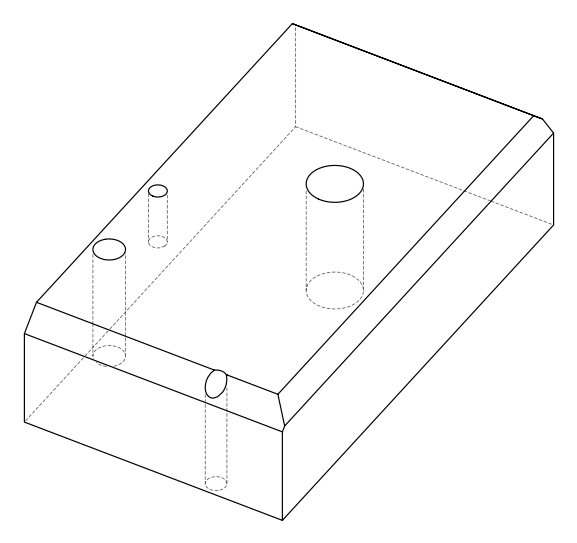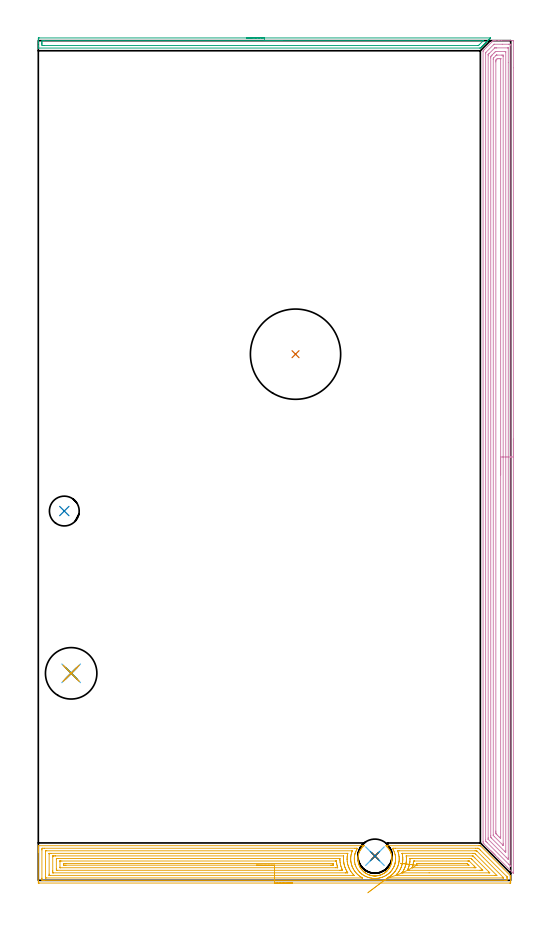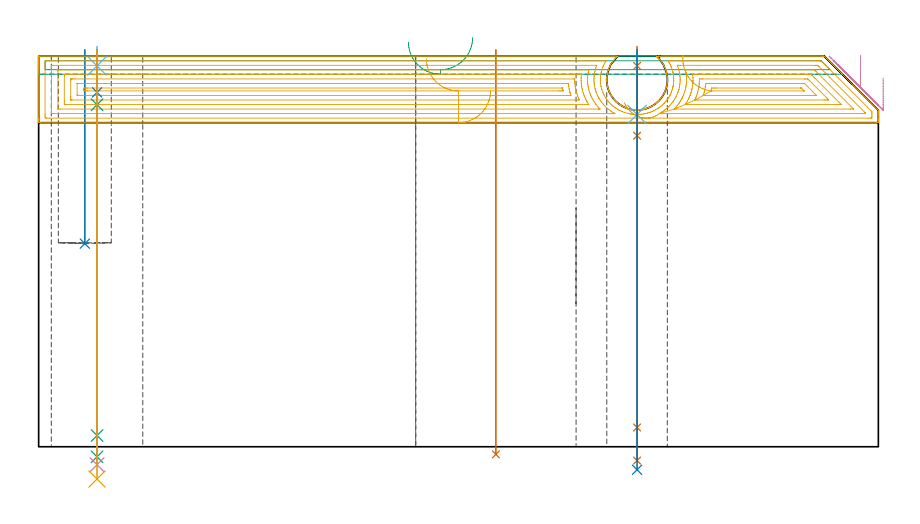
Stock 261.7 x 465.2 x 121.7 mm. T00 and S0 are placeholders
(PLAN: 14 operations, 10 tool changes, 46 min)
(1 INDEXABLE_INSERT_DRILL_THROUGH_HOLE_FROM_SOLID | STEP1HOLE | NXT0302_038 | 0.51 min | 238859 mm3)
(2 INDEXABLE_INSERT_DRILL_BLIND_HOLE_FROM_SOLID | STEP1POCKET | NXT0302_004 | 0.24 min | 12419 mm3)
(3 AREA_MILL | FG_CHAMFER_SURFACE | UGT0205_001 | 4.17 min | 3988 mm3)
(4 AREA_MILL_1 | FG_CHAMFER_SURFACE_1 | UGT0205_001 | 22.05 min | 65419 mm3)
(5 AREA_MILL_2 | FG_CHAMFER_SURFACE_2 | UGT0205_001 | 16.06 min | 53903 mm3)
(6 SPOT_DRILL | STEP1HOLE_1 | NXT0321_9005460120000 | 0.05 min | 187 mm3)
(7 SPOT_DRILL_1 | STEP1HOLE_2 | NXT0321_9005460120000 | 0.05 min | 29 mm3)
(8 DRILL_BLIND_HOLE_INTO_CENTER | STEP1HOLE_1 | NXT0301_046 | 0.05 min | 357 mm3)
(9 GUN_DRILL_THROUGH_HOLE | STEP1HOLE_1 | UGT0307_003 | 0.56 min | 4231 mm3)
(10 SPADE_DRILL_TO_ENLARGE_THROUGH_HOLE | STEP1HOLE_1 | UGT0306_009 | 0.52 min | 27873 mm3)
(11 DRILL_TO_ENLARGE_THROUGH_HOLE | STEP1HOLE_1 | UGT0301_392 | 0.54 min | 44909 mm3)
(12 DRILL_BLIND_HOLE_INTO_CENTER_1 | STEP1HOLE_2 | NXT0301_092 | 0.08 min | 1160 mm3)
(13 GUN_DRILL_THROUGH_HOLE_1 | STEP1HOLE_2 | UGT0307_009 | 0.62 min | 11845 mm3)
(14 DRILL_TO_ENLARGE_THROUGH_HOLE_1 | STEP1HOLE_2 | UGT0301_257 | 0.53 min | 19136 mm3)
(TOOL NXT0302_038 | Index. Insert Drill 50mm [880-D5000L50-04] | D50 PA176 FL200 Z2)
(TOOL NXT0302_004 | Index. Insert Drill 16.5mm [880-D1650L20-05] | D16.5 PA176 FL83 Z2)
(TOOL UGT0205_001 | Chamfer Mill 20 x 3 x 45 deg. | D20 FL50 Z2)
(TOOL NXT0321_9005460120000 | NC Spot Drill, 142deg, 12mm, Carbide, Uncoated | D12 PA142 FL30 Z2)
(TOOL NXT0301_046 | Carbide Drill 7.5mm [860.1-0750-038A1-MM 2214] | D7.5 PA140 FL53 Z2)
(TOOL UGT0307_003 | Gun Drill 7 mm | D7 PA130 FL24 Z1)
(TOOL UGT0306_009 | Spade Drill 18.5mm | D18.5 PA132 FL10 Z2)
(TOOL UGT0301_392 | Twist Drill 28.5 mm | D28.5 PA118 FL165 Z2)
(TOOL NXT0301_092 | Carbide Drill 12.1mm [860.1-1210-061A1-MM 2214] | D12.1 PA140 FL77 Z2)
(TOOL UGT0307_009 | Gun Drill 12 mm | D12 PA130 FL24 Z1)
(TOOL UGT0301_257 | Twist Drill 18.9 mm | D18.9 PA118 FL135 Z2)
(OP 1 INDEXABLE_INSERT_DRILL_THROUGH_HOLE_FROM_SOLID)
G17 G21 G94 G90
T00 M6
G54
G17 G0 G90 X142.5 Y291.5 S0 M3
G43 Z131.7 H1
G94 G81 G98 Z-2.373 F250. R123.7
G80
M5
M2
(OP 2 INDEXABLE_INSERT_DRILL_BLIND_HOLE_FROM_SOLID)
G17 G21 G94 G90
T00 M6
G54
G17 G0 G90 X14.4 Y204.6 S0 M3
G43 Z131.7 H1
G94 G81 G98 Z63.3 F250. R123.7
G80
M5
M2
(OP 3 AREA_MILL)
G17 G21 G94 G90
T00 M6
G54
G17 G0 G90 X115.25 Y466.7 S1061 M3
G43 Z131.7 H0
Z126.1
G94 G1 X115.288 Z125.228 F250.
X115.402 Z124.363
X115.591 Z123.512
X115.853 Z122.68
X116.187 Z121.874
X116.59 Z121.1
X117.059 Z120.364
X117.59 Z119.672
X118.179 Z119.029
X118.822 Z118.439
X119.514 Z117.908
X120.25 Z117.44
X121.024 Z117.037
X121.83 Z116.703
X122.662 Z116.441
X123.514 Z116.252
X124.378 Z116.138
X125.25 Z116.1
X250.265
X250.477 Y466.694 Z116.103
X250.482 Y466.693 Z116.104
X250.477 Y466.675 Z116.122
X250.057 Y466.257 Z116.542
X249.927 Y466.126 Z116.672
X249.881 Y466.081 Z116.718
X249.675 Y465.875 Z116.924
X249.63 Y465.829 Z116.968
X249.583 Y465.783 Z117.016
X249.379 Y465.579 Z117.22
X249.333 Y465.532 Z117.265
X249.286 Y465.485 Z117.314
X249.084 Y465.283 Z117.516
X249.037 Y465.235 Z117.562
X248.988 Y465.187 Z117.612
X248.788 Y464.987 Z117.812
X248.74 Y464.939 Z117.858
X248.69 Y464.889 Z117.91
X248.492 Y464.692 Z118.107
X248.443 Y464.642 Z118.155
X248.392 Y464.592 Z118.207
X248.196 Y464.396 Z118.403
X248.147 Y464.345 Z118.452
X248.094 Y464.294 Z118.505
X247.901 Y464.1 Z118.699
X247.85 Y464.048 Z118.748
X247.796 Y463.996 Z118.803
X247.605 Y463.805 Z118.994
X247.553 Y463.752 Z119.045
X247.499 Y463.698 Z119.101
X247.309 Y463.509 Z119.29
X247.256 Y463.455 Z119.342
X247.201 Y463.4 Z119.399
X247.014 Y463.213 Z119.586
X246.96 Y463.158 Z119.639
X246.903 Y463.103 Z119.696
X246.718 Y462.918 Z119.881
X246.663 Y462.861 Z119.935
X246.605 Y462.805 Z119.994
X246.422 Y462.622 Z120.177
X246.366 Y462.565 Z120.232
X246.307 Y462.507 Z120.292
X246.127 Y462.326 Z120.473
X246.069 Y462.268 Z120.529
X246.01 Y462.209 Z120.59
X245.831 Y462.03 Z120.769
X245.773 Y461.971 Z120.825
X245.712 Y461.911 Z120.888
X245.535 Y461.735 Z121.064
X245.476 Y461.674 Z121.122
X245.015 Y461.215 Z121.582
X244.903 Y461.105 Z121.691
X244.521 Y461.1 Z121.7
X0.172
X0.01 Y461.103 Z121.688
X0.007 Y461.148 Z121.644
X0. Y461.543 Z121.257
Y461.878 Z120.921
Y462.565 Z120.23
Y463.798 Z118.999
Y464.345 Z118.449
Y464.962 Z117.834
Y465.235 Z117.56
Y465.852 Z116.944
X0.002 Y466.126 Z116.67
X0.008 Y466.691 Z116.105
X0.049 Y466.694 Z116.103
X0.619 Y466.7 Z116.1
X125.25
Y465.286 Z117.514
X246.307
X246.358 Y465.285 Z117.515
X246.459 Y465.282 Z117.518
X246.614 Y465.275 Z117.525
X246.579 Y465.235 Z117.565
X246.446 Y465.098 Z117.702
X246.307 Y464.957 Z117.843
X244.217 Y462.867 Z119.933
X243.912 Y462.565 Z120.235
X243.879 Y462.536 Z120.264
X243.865 Y462.526 Z120.274
X243.829 Y462.521 Z120.279
X243.728 Y462.516 Z120.284
X243.678 Y462.515 Z120.285
X3.299 Y462.514 Z120.286
X2.453 Y462.518 Z120.282
X2.406 Y462.521 Z120.279
X2.01 Y462.565 Z120.235
X2.003 Y462.966 Z119.834
X2.001 Y463.455 Z119.345
X2. Y463.859 Z118.941
X2.001 Y464.345 Z118.455
X2.002 Y464.747 Z118.053
X2.01 Y465.235 Z117.565
X2.361 Y465.28 Z117.52
X2.406 Y465.282 Z117.518
X3.249 Y465.286 Z117.514
X3.299
X125.25
X126.122 Z117.552
X126.987 Z117.666
X127.838 Z117.855
X128.67 Z118.117
X129.476 Z118.451
X130.25 Z118.854
X130.986 Z119.323
X131.678 Z119.854
X132.321 Z120.443
X132.91 Z121.086
X133.442 Z121.778
X133.91 Z122.514
X134.313 Z123.288
X134.647 Z124.094
X134.909 Z124.926
X135.098 Z125.778
X135.212 Z126.643
X135.25 Z127.514
G0 Z131.7
M5
M2
(OP 4 AREA_MILL_1)
G17 G21 G94 G90
T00 M6
G54
G17 G0 G90 X263.2 Y244.55 S1061 M3
G43 Z131.7 H0
Z114.9
G94 G1 Y244.512 Z114.029 F250.
Y244.398 Z113.164
Y244.209 Z112.312
Y243.947 Z111.48
Y243.613 Z110.674
Y243.21 Z109.9
Y242.741 Z109.164
Y242.21 Z108.472
Y241.621 Z107.829
Y240.978 Z107.24
Y240.286 Z106.709
Y239.55 Z106.24
Y238.776 Z105.837
Y237.97 Z105.503
Y237.138 Z105.241
Y236.286 Z105.052
Y235.421 Z104.938
Y234.55 Z104.9
Y4.071
X263.198 Y3.914 Z104.901
X263.18 Y3.928 Z104.919
X263.03 Y4.071 Z105.069
X254.8 Y12.299 Z113.298
X253.201 Y13.898 Z114.897
X253.036 Y14.062 Z115.059
X252.874 Y14.225 Z115.223
X252.755 Y14.344 Z115.343
X252.595 Y14.503 Z115.5
X252.439 Y14.66 Z115.659
X252.308 Y14.791 Z115.79
X252.154 Y14.944 Z115.942
X252.003 Y15.096 Z116.094
X251.861 Y15.238 Z116.236
X251.713 Y15.385 Z116.383
X251.568 Y15.531 Z116.53
X251.415 Y15.684 Z116.683
X251.272 Y15.826 Z116.824
X251.132 Y15.967 Z116.966
X250.968 Y16.131 Z117.13
X250.83 Y16.268 Z117.265
X246.861 Y20.238 Z121.237
X246.503 Y20.598 Z121.594
X246.406 Y20.698 Z121.691
X246.4 Y21.491 Z121.7
Y459.222
X246.398 Y459.594 Z121.682
X246.541 Y459.744 Z121.552
X246.915 Y460.116 Z121.184
X251.381 Y464.582 Z116.716
X251.806 Y465.006 Z116.294
X251.981 Y465.178 Z116.119
X252.01 Y465.198 Z116.088
X252.154 Y465.2 Z115.945
X252.219 Z115.88
X253.036 Z115.059
X255.138 Z112.959
X256.564 Z111.531
X262.739 Z105.358
X263.014 Y465.197 Z105.083
X263.192 Y465.19 Z104.906
X263.199 Y465.01 Z104.899
X263.2 Y450.205 Z104.9
Y234.55
X261.786 Z106.314
X261.785 Y8.164 Z106.315
X261.784 Y8.091 Z106.316
X261.779 Y7.797 Z106.321
X261.684 Y7.877 Z106.416
X261.462 Y8.091 Z106.638
X260.975 Y8.575 Z107.125
X260.565 Y8.984 Z107.535
X248.625 Y20.925 Z119.475
X248.063 Y21.491 Z120.037
X247.871 Y21.691 Z120.229
X247.821 Y21.752 Z120.279
X247.819 Y21.799 Z120.281
X247.817 Y21.902 Z120.283
X247.814 Y22.312 Z120.286
Y22.384
X247.815 Y458.329 Z120.285
X247.82 Y458.533 Z120.28
X247.821 Y458.555 Z120.279
X247.834 Y458.574 Z120.266
X247.868 Y458.614 Z120.232
X247.931 Y458.68 Z120.169
X252.154 Y462.903 Z115.946
X252.417 Y463.155 Z115.683
X252.458 Y463.19 Z115.642
X252.516 Y463.194 Z115.584
X252.638 Y463.198 Z115.462
X257.047 Y463.2 Z111.053
X260.576 Z107.524
X260.975 Y463.199 Z107.125
X261.461 Y463.197 Z106.639
X261.681 Y463.19 Z106.419
X261.779 Y463.17 Z106.321
X261.784 Y462.869 Z106.316
X261.785 Y462.796 Z106.315
X261.786 Y234.55 Z106.314
X260.372 Z107.728
X260.371 Y12.558 Z107.729
Y12.276
X260.366 Y11.664 Z107.734
X260.365 Y11.653 Z107.735
X260.343 Y11.664 Z107.757
X260.093 Y11.909 Z108.007
X259.441 Y12.558 Z108.659
X259.211 Y12.788 Z108.889
X249.313 Y22.687 Z118.787
X249.265 Y22.738 Z118.835
X249.243 Y22.765 Z118.857
X249.236 Y22.778 Z118.864
X249.234 Y22.808 Z118.866
X249.23 Y22.995 Z118.87
X249.229 Y23.278 Z118.871
X249.228 Y23.56 Z118.872
X249.229 Y456.824 Z118.871
X249.234 Y457.436 Z118.866
X249.235 Y457.504 Z118.865
X249.243 Y457.532 Z118.857
X249.263 Y457.556 Z118.837
X249.324 Y457.621 Z118.776
X249.507 Y457.808 Z118.593
X249.766 Y458.067 Z118.334
X252.709 Y461.009 Z115.391
X252.877 Y461.169 Z115.223
X252.898 Y461.187 Z115.202
X252.942 Y461.191 Z115.158
X253.036 Y461.195 Z115.064
X253.729 Y461.2 Z114.371
X253.918 Z114.182
X260.093 Y461.199 Z108.007
X260.281 Y461.197 Z107.819
X260.335 Y461.194 Z107.765
X260.363 Y461.19 Z107.737
X260.365 Y461.176 Z107.735
X260.369 Y461.103 Z107.731
X260.371 Y461.009 Z107.729
Y453.067
X260.372 Y234.55 Z107.728
X258.957 Z109.143
Y16.388
X258.955 Y16.131 Z109.145
X258.95 Y15.501 Z109.15
X258.329 Y16.12 Z109.771
X251.068 Y23.381 Z117.032
X250.855 Y23.598 Z117.245
X250.708 Y23.753 Z117.392
X250.649 Y23.82 Z117.451
X250.647 Y23.836 Z117.453
X250.644 Y23.913 Z117.456
X250.643 Y24.171 Z117.457
Y24.808
Y455.649
X250.644 Y456.284 Z117.456
X250.647 Y456.414 Z117.453
X250.65 Y456.474 Z117.45
X250.701 Y456.542 Z117.399
X250.985 Y456.833 Z117.115
X251.272 Y457.123 Z116.828
X251.427 Y457.278 Z116.673
X252.477 Y458.329 Z115.623
X253.036 Y458.887 Z115.064
X253.203 Y459.053 Z114.897
X253.307 Y459.151 Z114.793
X253.338 Y459.177 Z114.762
X253.381 Y459.19 Z114.719
X253.488 Y459.194 Z114.612
X253.918 Y459.2 Z114.182
X253.94 Z114.16
X258.351 Z109.749
X258.762 Y459.19 Z109.338
X258.95 Y459.18 Z109.15
X258.952 Y459.072 Z109.148
X258.957 Y458.586 Z109.143
Y234.55
X257.543 Z110.557
Y20.5
X257.542 Y19.704 Z110.558
X257.541 Y19.609 Z110.559
X257.536 Y19.509 Z110.564
X257.524 Y19.386 Z110.576
X257.446 Y19.459 Z110.654
X257.195 Y19.704 Z110.905
X252.728 Y24.171 Z115.372
X252.154 Y24.751 Z115.946
X252.079 Y24.831 Z116.021
X252.064 Y24.853 Z116.036
X252.061 Y24.901 Z116.039
X252.058 Y24.966 Z116.042
X252.057 Y25.064 Z116.043
Y25.162
Y454.853
X252.058 Y454.952 Z116.042
X252.063 Y455.147 Z116.037
X252.073 Y455.463 Z116.027
X252.154 Y455.552 Z115.946
X252.201 Y455.601 Z115.899
X253.532 Y456.933 Z114.568
X253.662 Y457.061 Z114.438
X253.767 Y457.16 Z114.333
X253.799 Y457.188 Z114.301
X253.837 Y457.192 Z114.263
X253.918 Y457.196 Z114.182
X254.151 Y457.199 Z113.949
X256.798 Z111.302
X257.446 Y457.192 Z110.654
X257.532 Y457.19 Z110.568
X257.539 Y456.836 Z110.561
X257.542 Y456.64 Z110.558
X257.543 Y456.542 Z110.557
Y456.444
Y234.55
X256.129 Z111.971
Y24.171
X256.127 Y23.72 Z111.973
X256.123 Y23.278 Z111.977
X256.122 Y23.24 Z111.978
X256.076 Y23.278 Z112.024
X255.682 Y23.667 Z112.418
X255.177 Y24.171 Z112.923
X254.283 Y25.064 Z113.817
X253.918 Y25.432 Z114.182
X253.658 Y25.697 Z114.442
X253.528 Y25.832 Z114.572
X253.478 Y25.897 Z114.622
X253.477 Y25.958 Z114.623
X253.473 Y26.408 Z114.627
X253.471 Y26.851 Z114.629
Y27.303
Y453.421
X253.473 Y453.862 Z114.627
X253.476 Y454.31 Z114.624
X253.479 Y454.419 Z114.621
X253.548 Y454.492 Z114.552
X253.804 Y454.756 Z114.296
X253.861 Y454.813 Z114.239
X253.918 Y454.869 Z114.182
X254.179 Y455.12 Z113.921
X254.253 Y455.19 Z113.847
X254.365 Y455.196 Z113.735
X254.8 Y455.199 Z113.3
X255.244 Y455.2 Z112.857
X255.682 Z112.418
X256.126 Y455.199 Z111.974
X256.128 Y455.198 Z111.972
Y455.197
X256.129 Y234.55 Z111.971
Y233.678 Z112.009
Y232.813 Z112.123
Y231.962 Z112.312
Y231.13 Z112.574
Y230.324 Z112.908
Y229.55 Z113.311
Y228.814 Z113.78
Y228.122 Z114.311
Y227.479 Z114.9
Y226.889 Z115.543
Y226.358 Z116.235
Y225.89 Z116.971
Y225.487 Z117.745
Y225.153 Z118.551
Y224.891 Z119.383
Y224.702 Z120.235
Y224.588 Z121.1
Y224.55 Z121.971
G0 Z131.7
M5
M2
(OP 5 AREA_MILL_2)
G17 G21 G94 G90
T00 M6
G54
G17 G0 G90 X140.85 Y-1.5 S1061 M3
G43 Z131.7 H0
Z111.
G94 G1 X140.812 Z110.128 F250.
X140.698 Z109.264
X140.509 Z108.412
X140.247 Z107.58
X139.913 Z106.774
X139.51 Z106.
X139.041 Z105.264
X138.51 Z104.572
X137.921 Z103.929
X137.278 Z103.34
X136.586 Z102.808
X135.85 Z102.34
X135.076 Z101.937
X134.27 Z101.603
X133.438 Z101.341
X132.586 Z101.152
X131.722 Z101.038
X130.85 Z101.
X0.601 Y-1.499 Z101.001
X0.041 Y-1.494 Z101.004
X0.008 Y-1.492 Z101.006
X0.003 Y-0.935 Z101.562
X0. Y-0.336 Z102.161
Y15.367 Z117.862
Y15.966 Z118.46
Y16.547 Z119.044
Y16.856 Z119.352
Y17.437 Z119.933
Y17.746 Z120.241
Y18.363 Z120.862
Y18.808 Z121.308
X0.007 Y19.16 Z121.652
X0.01 Y19.197 Z121.688
X0.155 Y19.2 Z121.7
X180.363
X180.483 Y19.204 Z121.696
X180.491 Y19.201 Z121.692
X180.483 Y19.191 Z121.682
X180.396 Y19.114 Z121.614
X180.332 Y19.058 Z121.558
X180.036 Y18.792 Z121.292
X179.734 Y18.497 Z120.997
X179.589 Y18.341 Z120.841
X179.198 Y17.884 Z120.384
X178.846 Y17.434 Z119.934
X178.694 Y17.223 Z119.723
X178.285 Y16.549 Z119.049
X178.047 Y16.109 Z118.609
X177.834 Y15.663 Z118.163
X177.645 Y15.184 Z117.684
X177.506 Y14.778 Z117.278
X177.377 Y14.336 Z116.836
X177.27 Y13.892 Z116.392
X177.186 Y13.45 Z115.95
X177.123 Y13.007 Z115.507
X177.081 Y12.564 Z115.064
X177.06 Y12.121 Z114.621
Y11.678 Z114.178
X177.081 Y11.236 Z113.736
X177.123 Y10.792 Z113.292
X177.186 Y10.35 Z112.85
X177.27 Y9.906 Z112.406
X177.377 Y9.464 Z111.964
X177.507 Y9.02 Z111.52
X177.659 Y8.579 Z111.079
X177.8 Y8.215 Z110.715
X178.047 Y7.693 Z110.193
X178.285 Y7.247 Z109.747
X178.331 Y7.17 Z109.67
X178.365 Y7.111 Z109.611
X178.377 Y7.092 Z109.59
X178.439 Y6.988 Z109.487
X178.545 Y6.808 Z109.307
X178.694 Y6.579 Z109.077
X179.188 Y5.922 Z108.422
X179.383 Y5.689 Z108.189
X179.589 Y5.461 Z107.96
X179.619 Y5.431 Z107.93
X179.759 Y5.292 Z107.788
X180.011 Y5.038 Z107.535
X180.214 Y4.853 Z107.349
X180.243 Y4.826 Z107.322
X180.392 Y4.699 Z107.196
X180.483 Y4.621 Z107.118
X181.099 Y4.152 Z106.65
X181.167 Y4.106 Z106.604
X181.377 Y3.964 Z106.462
X181.701 Y3.771 Z106.269
X181.821 Y3.699 Z106.198
X182.272 Y3.456 Z105.955
X182.593 Y3.303 Z105.799
X182.667 Y3.267 Z105.764
X182.914 Y3.161 Z105.659
X183.039 Y3.114 Z105.609
X183.166 Y3.064 Z105.561
X183.263 Y3.031 Z105.528
X183.611 Y2.912 Z105.409
X184.06 Y2.779 Z105.276
X184.377 Y2.703 Z105.198
X184.506 Y2.671 Z105.168
X184.954 Y2.584 Z105.082
X185.013 Y2.576 Z105.074
X185.269 Y2.541 Z105.036
X185.401 Y2.522 Z105.018
X185.668 Y2.496 Z104.992
X185.849 Y2.48 Z104.973
X185.891 Y2.479 Z104.971
X186.109 Y2.467 Z104.963
X186.161 Y2.465 Z104.959
X186.273 Y2.46 Z104.955
X186.296 Y2.459
X186.601 Y2.46 Z104.953
X186.748 Z104.957
X186.866 Y2.467 Z104.96
X186.905 Y2.468 Z104.963
X187.053 Y2.477 Z104.968
X187.19 Y2.483 Z104.979
X187.483 Y2.51 Z105.01
X187.637 Y2.525 Z105.025
X188.085 Y2.591 Z105.09
X188.245 Y2.623 Z105.121
X188.532 Y2.678 Z105.177
X188.592 Y2.694 Z105.192
X188.838 Y2.756 Z105.251
X188.919 Y2.775 Z105.273
X188.98 Y2.79 Z105.288
X189.165 Y2.845 Z105.343
X189.284 Y2.882 Z105.377
X189.426 Y2.923 Z105.421
X189.875 Y3.083 Z105.581
X190.124 Y3.181 Z105.681
X190.335 Y3.266 Z105.765
X190.356 Y3.276 Z105.776
X190.622 Y3.408 Z105.904
X190.778 Y3.482 Z105.981
X191.214 Y3.715 Z106.214
X191.514 Y3.897 Z106.395
X191.563 Y3.927 Z106.426
X191.835 Y4.106 Z106.604
X191.905 Y4.152 Z106.65
X192.109 Y4.3 Z106.799
X192.447 Y4.571 Z107.071
X192.558 Y4.661 Z107.158
X192.601 Y4.699 Z107.194
X192.703 Y4.786 Z107.285
X192.868 Y4.929 Z107.428
X192.943 Y4.995 Z107.492
X193.003 Y5.046 Z107.545
X193.185 Y5.235 Z107.734
X193.238 Y5.292 Z107.788
X193.298 Y5.353 Z107.852
X193.418 Y5.477 Z107.977
X193.816 Y5.922 Z108.422
X193.897 Y6.023 Z108.522
X194.19 Y6.423 Z108.922
X194.326 Y6.626 Z109.121
X194.45 Y6.809 Z109.306
X194.792 Y7.369 Z109.869
X194.957 Y7.693 Z110.193
X195.16 Y8.133 Z110.633
X195.34 Y8.579 Z111.079
X195.493 Y9.02 Z111.52
X195.626 Y9.464 Z111.964
X195.686 Y9.688 Z112.188
X195.812 Y10.35 Z112.85
X195.877 Y10.792 Z113.292
X195.919 Y11.236 Z113.736
X195.94 Y11.678 Z114.178
Y12.121 Z114.621
X195.919 Y12.564 Z115.064
X195.877 Y13.007 Z115.507
X195.814 Y13.45 Z115.95
X195.733 Y13.892 Z116.392
X195.686 Y14.112 Z116.612
X195.597 Y14.446 Z116.946
X195.496 Y14.778 Z117.278
X195.34 Y15.223 Z117.723
X195.163 Y15.663 Z118.163
X194.985 Y16.051 Z118.551
X194.792 Y16.433 Z118.933
X194.724 Y16.549 Z119.049
X194.448 Y16.996 Z119.496
X194.152 Y17.434 Z119.934
X193.897 Y17.776 Z120.276
X193.667 Y18.051 Z120.551
X193.428 Y18.32 Z120.82
X193.298 Y18.455 Z120.955
X193.144 Y18.615 Z121.115
X193.003 Y18.755 Z121.254
X192.522 Y19.194 Z121.692
X193.298 Y19.2 Z121.7
X244.149
X244.895 Y19.195 Z121.69
X245.017 Y19.083 Z121.583
X261.614 Y2.486 Z104.985
X261.69 Y2.4 Z104.895
X261.7 Y2.315 Z104.813
Y2.178 Z104.677
Y1.461 Z103.96
Y0.844 Z103.339
Y-0.354 Z102.143
X261.697 Y-0.935 Z101.559
X261.692 Y-1.49 Z101.005
X261.658 Y-1.493 Z101.003
X261.099 Y-1.5 Z101.
X130.85
Y-0.086 Z102.414
X3.317
X2.423 Y-0.083 Z102.417
X2.385 Y-0.081 Z102.419
X2.01 Y-0.046 Z102.454
X2.003 Y0.335 Z102.835
X2.001 Y0.844 Z103.344
X2. Y1.228 Z103.728
X2.001 Y16.856 Z119.356
X2.002 Y17.238 Z119.738
X2.01 Y17.746 Z120.246
X2.349 Y17.781 Z120.281
X2.385 Y17.783 Z120.283
X3.237 Y17.786 Z120.286
X175.416
X176.31 Y17.784 Z120.284
X176.348 Y17.782 Z120.282
X176.824 Y17.746 Z120.246
X176.65 Y17.444 Z119.944
X176.348 Y16.926 Z119.426
X176.323 Y16.88 Z119.38
X176.311 Y16.856 Z119.356
X176.03 Y16.284 Z118.784
X175.887 Y15.966 Z118.466
X175.766 Y15.657 Z118.157
X175.556 Y15.077 Z117.577
X175.531 Y15.002 Z117.502
X175.456 Y14.749 Z117.249
X175.343 Y14.3 Z116.8
X175.319 Y14.187 Z116.687
X175.2 Y13.553 Z116.053
X175.162 Y13.298 Z115.798
X175.122 Y12.964 Z115.464
X175.083 Y12.408 Z114.908
X175.07 Y11.903 Z114.403
X175.077 Y11.519 Z114.019
X175.109 Y10.975 Z113.475
X175.146 Y10.629 Z113.129
X175.25 Y9.945 Z112.445
X175.294 Y9.74 Z112.24
X175.456 Y9.052 Z111.552
X175.515 Y8.85 Z111.35
X175.541 Y8.765 Z111.265
X175.835 Y7.96 Z110.46
X176.134 Y7.284 Z109.784
X176.245 Y7.071 Z109.571
X176.348 Y6.876 Z109.376
X176.762 Y6.181 Z108.681
X176.956 Y5.892 Z108.392
X177.24 Y5.505 Z108.005
X177.408 Y5.292 Z107.792
X177.739 Y4.895 Z107.395
X178.132 Y4.47 Z106.97
X178.201 Y4.402 Z106.902
X178.626 Y4.002 Z106.502
X179.024 Y3.656 Z106.156
X179.076 Y3.615 Z106.115
X179.21 Y3.513 Z106.013
X179.617 Y3.212 Z105.712
X179.916 Y3.003 Z105.503
X180.537 Y2.623 Z105.123
X180.809 Y2.471 Z104.971
X181.139 Y2.294 Z104.794
X181.701 Y2.034 Z104.534
X181.825 Y1.981 Z104.481
X182.464 Y1.734 Z104.234
X182.593 Y1.689 Z104.189
X182.66 Y1.667 Z104.167
X183.485 Y1.429 Z103.929
X183.888 Y1.332 Z103.832
X184.377 Y1.235 Z103.735
X184.557 Y1.203 Z103.703
X184.714 Y1.18 Z103.68
X185.269 Y1.112 Z103.612
X185.601 Y1.081 Z103.581
X185.944 Y1.061 Z103.561
X186.161 Y1.052 Z103.552
X186.844 Y1.053 Z103.553
X187.053 Y1.063 Z103.563
X187.68 Y1.108 Z103.608
X187.946 Y1.135 Z103.635
X188.471 Y1.21 Z103.71
X188.838 Y1.278 Z103.778
X189.216 Y1.356 Z103.856
X189.73 Y1.486 Z103.986
X189.921 Y1.542 Z104.042
X190.533 Y1.734 Z104.234
X190.622 Y1.765 Z104.265
X191.237 Y2.01 Z104.51
X191.514 Y2.131 Z104.631
X191.845 Y2.293 Z104.793
X192.406 Y2.58 Z105.08
X192.434 Y2.595 Z105.095
X192.483 Y2.623 Z105.123
X192.982 Y2.938 Z105.438
X193.298 Y3.146 Z105.646
X193.511 Y3.3 Z105.8
X193.787 Y3.513 Z106.013
X194.01 Y3.692 Z106.192
X194.19 Y3.843 Z106.343
X194.487 Y4.106 Z106.606
X194.794 Y4.402 Z106.902
X194.938 Y4.547 Z107.047
X195.082 Y4.699 Z107.199
X195.36 Y5.015 Z107.515
X195.599 Y5.292 Z107.792
X195.762 Y5.504 Z108.004
X195.975 Y5.788 Z108.288
X196.133 Y6.023 Z108.523
X196.234 Y6.181 Z108.681
X196.474 Y6.573 Z109.073
X196.76 Y7.071 Z109.571
X196.798 Y7.139 Z109.639
X196.867 Y7.276 Z109.776
X197.076 Y7.751 Z110.251
X197.161 Y7.96 Z110.46
X197.325 Y8.393 Z110.893
X197.477 Y8.85 Z111.35
X197.544 Y9.064 Z111.564
X197.623 Y9.359 Z111.859
X197.712 Y9.74 Z112.24
X197.72 Y9.778 Z112.278
X197.759 Y9.978 Z112.478
X197.848 Y10.541 Z113.041
X197.857 Y10.629 Z113.129
X197.92 Y11.358 Z113.858
X197.924 Y11.519 Z114.019
X197.929 Y12.239 Z114.739
X197.919 Y12.408 Z114.908
X197.857 Y13.2 Z115.7
X197.843 Y13.298 Z115.798
X197.759 Y13.842 Z116.342
X197.69 Y14.187 Z116.687
X197.671 Y14.275 Z116.775
X197.44 Y15.077 Z117.577
X197.278 Y15.556 Z118.056
X197.11 Y15.966 Z118.466
X196.867 Y16.52 Z119.02
X196.691 Y16.856 Z119.356
X196.473 Y17.249 Z119.749
X196.169 Y17.746 Z120.246
X196.829 Y17.783 Z120.283
X196.867 Y17.784 Z120.284
X197.719 Y17.786 Z120.286
X242.324
X243.218 Y17.784 Z120.284
X243.257 Y17.783 Z120.283
X243.893 Y17.746 Z120.246
X244.149 Y17.497 Z119.997
X244.794 Y16.856 Z119.356
X245.041 Y16.609 Z119.109
X259.315 Y2.334 Z104.834
X259.61 Y2.031 Z104.531
X259.682 Y1.957 Z104.457
X259.69 Y1.861 Z104.361
X259.694 Y1.734 Z104.234
X259.699 Y1.35 Z103.85
Y0.844 Z103.344
X259.698 Y0.462 Z102.962
X259.69 Y-0.046 Z102.454
X259.351 Y-0.081 Z102.419
X259.315 Y-0.083 Z102.417
X258.463 Y-0.086 Z102.414
X130.85
Y1.328 Z103.828
X4.575 Y1.329 Z103.829
X4.169 Y1.331 Z103.831
X4.035 Y1.334 Z103.834
X4.019 Y1.335 Z103.835
X4.01 Y1.363 Z103.863
X4.005 Y1.452 Z103.952
X4.002 Y1.565 Z104.065
X4. Y1.734 Z104.234
Y1.902 Z104.402
Y16.135 Z118.635
X4.004 Y16.304 Z118.804
X4.009 Y16.351 Z118.851
X4.013 Y16.366 Z118.866
X4.019 Y16.367 Z118.867
X4.068 Y16.37 Z118.87
X4.169 Y16.371 Z118.871
X4.655
X173.672
X173.807 Y16.37 Z118.87
X173.914 Y16.367 Z118.867
X173.938 Y16.365 Z118.865
X173.923 Y16.303 Z118.803
X173.672 Y15.59 Z118.09
X173.549 Y15.199 Z117.699
X173.515 Y15.077 Z117.577
X173.367 Y14.491 Z116.991
X173.303 Y14.187 Z116.687
X173.219 Y13.749 Z116.249
X173.157 Y13.298 Z115.798
X173.12 Y12.958 Z115.458
X173.082 Y12.408 Z114.908
X173.072 Y12.116 Z114.616
X173.076 Y11.519 Z114.019
X173.091 Y11.208 Z113.708
X173.141 Y10.629 Z113.129
X173.195 Y10.215 Z112.715
X173.276 Y9.74 Z112.24
X173.415 Y9.106 Z111.606
X173.485 Y8.85 Z111.35
X173.672 Y8.221 Z110.721
X173.764 Y7.96 Z110.46
X173.817 Y7.816 Z110.316
X174.139 Y7.071 Z109.571
X174.276 Y6.776 Z109.276
X174.564 Y6.222 Z108.722
X174.587 Y6.181 Z108.681
X174.62 Y6.126 Z108.626
X174.982 Y5.535 Z108.035
X175.145 Y5.292 Z107.792
X175.456 Y4.87 Z107.37
X175.828 Y4.402 Z106.902
X176.068 Y4.118 Z106.618
X176.348 Y3.818 Z106.318
X176.651 Y3.513 Z106.013
X177.24 Y2.969 Z105.469
X177.659 Y2.623 Z105.123
X178.132 Y2.263 Z104.763
X178.445 Y2.043 Z104.543
X178.923 Y1.734 Z104.234
X179.024 Y1.67 Z104.17
X179.19 Y1.569 Z104.069
X179.36 Y1.471 Z103.971
X179.482 Y1.4 Z103.9
X179.56 Y1.352 Z103.852
X179.587 Y1.333 Z103.833
X179.577 Y1.332 Z103.832
X179.5 Y1.33 Z103.83
X179.43 Y1.329 Z103.829
X179.257 Y1.328 Z103.828
X130.85
Y2.743 Z105.243
X6.725
X6.056 Y2.748 Z105.248
X6.019 Y2.749 Z105.249
X6.01 Y2.755 Z105.255
X6.007 Y2.777 Z105.277
X6.003 Y2.875 Z105.375
X6.001 Y3.072 Z105.572
X6. Y3.466 Z105.966
X6.001 Y14.609 Z117.109
X6.003 Y14.82 Z117.32
X6.008 Y14.925 Z117.425
X6.01 Y14.946 Z117.446
X6.025 Y14.95 Z117.45
X6.078 Y14.953 Z117.453
X6.846 Y14.957 Z117.457
X6.966
X171.115
X171.348 Y14.955 Z117.455
X171.406 Y14.953 Z117.453
X171.428 Y14.951 Z117.451
X171.43 Y14.942 Z117.442
X171.423 Y14.898 Z117.398
X171.382 Y14.692 Z117.192
X171.282 Y14.187 Z116.687
X171.238 Y13.946 Z116.446
X171.147 Y13.298 Z115.798
X171.131 Y13.162 Z115.662
X171.077 Y12.408 Z114.908
X171.072 Y12.331 Z114.831
X171.071 Y11.519 Z114.019
X171.072 Y11.442 Z113.942
X171.133 Y10.629 Z113.129
X171.147 Y10.478 Z112.978
X171.263 Y9.74 Z112.24
X171.32 Y9.416 Z111.916
X171.454 Y8.85 Z111.35
X171.626 Y8.221 Z110.721
X171.712 Y7.96 Z110.46
X171.887 Y7.444 Z109.944
X172.043 Y7.071 Z109.571
X172.157 Y6.802 Z109.302
X172.456 Y6.181 Z108.681
X172.78 Y5.578 Z108.078
X172.95 Y5.292 Z107.792
X173.212 Y4.861 Z107.361
X173.543 Y4.402 Z106.902
X173.672 Y4.228 Z106.728
X174.25 Y3.513 Z106.013
X174.564 Y3.16 Z105.66
X174.864 Y2.835 Z105.335
X174.928 Y2.763 Z105.263
X174.937 Y2.749 Z105.249
X174.915 Y2.747 Z105.247
X174.845 Y2.745 Z105.245
X174.564 Y2.743 Z105.243
X174.444
X130.85
Y4.157 Z106.657
X8.384
X8.22 Y4.159 Z106.659
X8.089 Y4.161 Z106.661
X8.011 Y4.164 Z106.664
X8.009 Y4.193 Z106.693
X8.005 Y4.402 Z106.902
X8. Y5.03 Z107.53
Y5.292 Z107.792
Y13.036 Z115.536
X8.003 Y13.298 Z115.798
X8.007 Y13.455 Z115.955
X8.01 Y13.527 Z116.027
X8.138 Y13.536 Z116.036
X8.386 Y13.54 Z116.04
X8.63 Y13.542 Z116.042
X9.276 Y13.543 Z116.043
X9.522
X169.073 Y13.542 Z116.042
X169.102 Y13.541 Z116.041
X169.131 Y13.538 Z116.038
X169.154 Y13.534 Z116.034
X169.082 Y12.536 Z115.036
X169.079 Y12.408 Z114.908
X169.071 Y11.659 Z114.159
X169.076 Y11.519 Z114.019
X169.121 Y10.719 Z113.219
X169.13 Y10.629 Z113.129
X169.211 Y9.945 Z112.445
X169.242 Y9.74 Z112.24
X169.248 Y9.703 Z112.203
X169.34 Y9.236 Z111.736
X169.424 Y8.85 Z111.35
X169.487 Y8.575 Z111.075
X169.667 Y7.96 Z110.46
X169.88 Y7.293 Z109.793
X169.965 Y7.071 Z109.571
X170.103 Y6.722 Z109.222
X170.347 Y6.181 Z108.681
X170.551 Y5.735 Z108.235
X170.79 Y5.292 Z107.792
X170.863 Y5.16 Z107.66
X170.995 Y4.927 Z107.427
X171.449 Y4.175 Z106.675
X171.235 Y4.164 Z106.664
X170.995 Y4.161 Z106.661
X170.349 Y4.157 Z106.657
X170.103
X130.85
Y5.571 Z108.071
X10.414 Y5.572 Z108.072
X10.132 Y5.573 Z108.073
X10.049 Y5.576 Z108.076
X10.014 Y5.578 Z108.078
X10.01 Y5.596 Z108.096
X10.003 Y5.702 Z108.202
X10.001 Y6.181 Z108.681
X10. Y6.594 Z109.094
Y11.519 Z114.019
X10.002 Y11.93 Z114.43
X10.007 Y12.069 Z114.569
X10.01 Y12.114 Z114.614
X10.034 Y12.122 Z114.622
X10.108 Y12.124 Z114.624
X10.414 Y12.127 Z114.627
X10.694 Y12.129 Z114.629
X11.306
X166.815
X166.954 Y12.127 Z114.627
X167.023 Y12.124 Z114.624
X167.051 Y12.122 Z114.622
X167.06 Y12.108 Z114.608
X167.068 Y11.877 Z114.377
X167.076 Y11.519 Z114.019
X167.106 Y10.949 Z113.449
X167.133 Y10.629 Z113.129
X167.205 Y9.96 Z112.46
X167.24 Y9.74 Z112.24
X167.383 Y8.894 Z111.394
X167.393 Y8.85 Z111.35
X167.427 Y8.698 Z111.198
X167.623 Y7.96 Z110.46
X167.697 Y7.691 Z110.191
X167.906 Y7.071 Z109.571
X168.004 Y6.79 Z109.29
X168.189 Y6.311 Z108.811
X168.245 Y6.181 Z108.681
X168.319 Y6.012 Z108.512
X168.443 Y5.718 Z108.218
X168.502 Y5.578 Z108.078
X168.319 Y5.575 Z108.075
X168.037 Y5.573 Z108.073
X167.427 Y5.571 Z108.071
X167.147
X130.85
Y6.985 Z109.485
X12.198 Y6.986 Z109.486
X12.112 Y6.987 Z109.487
X12.056 Y6.989 Z109.489
X12.017 Y6.992 Z109.492
X12.01 Y7.007 Z109.507
X12.006 Y7.071 Z109.571
X12.001 Y7.267 Z109.767
Y10.629 Z113.129
X12.003 Y10.678 Z113.178
X12.007 Y10.702 Z113.202
X12.01 Y10.708 Z113.208
X12.028 Y10.71 Z113.21
X12.114 Y10.714 Z113.214
X12.198
X13.005 Y10.715 Z113.215
X164.75 Y10.714 Z113.214
X164.836 Y10.713 Z113.213
X165.008 Y10.709 Z113.209
X165.106 Y10.706 Z113.206
X165.111 Y10.681 Z113.181
X165.119 Y10.629 Z113.129
X165.168 Y10.213 Z112.713
X165.232 Y9.74 Z112.24
X165.321 Y9.171 Z111.671
X165.384 Y8.85 Z111.35
X165.565 Y8.038 Z110.538
X165.584 Y7.96 Z110.46
X165.643 Y7.735 Z110.235
X165.841 Y7.071 Z109.571
X165.855 Y7.016 Z109.516
X165.859 Y6.992 Z109.492
X165.814 Y6.99 Z109.49
X165.727 Y6.987 Z109.487
X165.643 Y6.986 Z109.486
X164.836 Y6.985 Z109.485
X130.85
Y8.4 Z110.9
X15.326
X14.875 Y8.401 Z110.901
X14.431 Y8.403 Z110.903
X14.141 Y8.407 Z110.907
X14.01 Y8.427 Z110.927
X14. Y8.832 Z111.332
X14.001 Y8.85 Z111.35
X14.01 Y9.279 Z111.779
X14.43 Y9.294 Z111.794
X14.875 Y9.297 Z111.797
X15.316 Y9.3 Z111.8
X162.966
X163.117 Y9.298 Z111.798
X163.236 Y9.295 Z111.795
X163.267 Y9.294 Z111.794
X163.278 Y9.26 Z111.76
X163.295 Y9.183 Z111.683
X163.36 Y8.85 Z111.35
X163.401 Y8.636 Z111.136
X163.424 Y8.505 Z111.005
X163.435 Y8.433 Z110.933
X163.437 Y8.406 Z110.906
X163.413 Y8.404 Z110.904
X162.966 Y8.401 Z110.901
X162.526 Y8.4 Z110.9
X162.074
X130.85
X129.978 Z110.938
X129.113 Z111.051
X128.262 Z111.24
X127.43 Z111.503
X126.624 Z111.836
X125.85 Z112.239
X125.114 Z112.708
X124.422 Z113.239
X123.779 Z113.828
X123.19 Z114.472
X122.658 Z115.164
X122.19 Z115.9
X121.787 Z116.673
X121.453 Z117.479
X121.191 Z118.311
X121.002 Z119.163
X120.888 Z120.028
X120.85 Z120.9
G0 Z131.7
X182.494 Y-6.904
Z107.26
G1 X182.879 Y-6.615 Z106.533
X183.313 Y-6.289 Z105.85
X183.793 Y-5.928 Z105.217
X184.315 Y-5.536 Z104.639
X184.876 Y-5.115 Z104.119
X185.471 Y-4.669 Z103.663
X186.095 Y-4.2 Z103.274
X186.744 Y-3.713 Z102.954
X187.413 Y-3.21 Z102.706
X188.096 Y-2.697 Z102.532
X188.79 Y-2.177 Z102.433
X189.487 Y-1.653 Z102.41
X190.183 Y-1.13 Z102.463
X190.873 Y-0.612 Z102.591
X191.552 Y-0.103 Z102.795
X192.213 Y0.394 Z103.071
X192.853 Y0.874 Z103.419
X193.466 Y1.335 Z103.835
X193.598 Y1.434 Z103.934
X194.087 Y1.734 Z104.234
X194.151 Y1.773 Z104.273
X194.19 Y1.799 Z104.299
X194.687 Y2.128 Z104.628
X195.082 Y2.416 Z104.916
X195.2 Y2.506 Z105.006
X195.346 Y2.623 Z105.123
X195.688 Y2.909 Z105.409
X195.975 Y3.154 Z105.654
X196.161 Y3.327 Z105.827
X196.352 Y3.513 Z106.013
X196.606 Y3.773 Z106.273
X196.867 Y4.05 Z106.55
X197.174 Y4.402 Z106.902
X197.437 Y4.723 Z107.223
X197.759 Y5.147 Z107.647
X197.818 Y5.233 Z107.733
X197.857 Y5.292 Z107.792
X198.165 Y5.776 Z108.276
X198.41 Y6.181 Z108.681
X198.499 Y6.333 Z108.833
X198.651 Y6.605 Z109.105
X198.802 Y6.92 Z109.42
X198.87 Y7.071 Z109.571
X199.071 Y7.542 Z110.042
X199.231 Y7.96 Z110.46
X199.314 Y8.189 Z110.689
X199.529 Y8.85 Z111.35
X199.532 Y8.861 Z111.361
X199.543 Y8.899 Z111.399
X199.697 Y9.586 Z112.086
X199.725 Y9.74 Z112.24
X199.824 Y10.349 Z112.849
X199.858 Y10.629 Z113.129
X199.904 Y11.159 Z113.659
X199.923 Y11.519 Z114.019
X199.928 Y12.025 Z114.525
X199.918 Y12.408 Z114.908
X199.879 Y12.963 Z115.463
X199.845 Y13.298 Z115.798
X199.743 Y13.988 Z116.488
X199.701 Y14.187 Z116.687
X199.543 Y14.88 Z117.38
X199.488 Y15.077 Z117.577
X199.466 Y15.154 Z117.654
X199.113 Y16.182 Z118.682
X199.061 Y16.335 Z118.835
X199.054 Y16.365 Z118.865
X199.08 Y16.367 Z118.867
X199.139 Y16.37 Z118.87
X199.543 Y16.371 Z118.871
X200.029 Y16.372 Z118.872
X241.959 Y16.371 Z118.871
X242.365 Y16.37 Z118.87
X242.77 Y16.366 Z118.866
X242.82 Y16.364 Z118.864
X242.848 Y16.342 Z118.842
X242.905 Y16.29 Z118.79
X243.016 Y16.183 Z118.683
X243.234 Y15.966 Z118.466
X246.57 Y12.631 Z115.131
X257.467 Y1.734 Z104.234
X257.531 Y1.669 Z104.169
X257.683 Y1.506 Z104.006
X257.692 Y1.419 Z103.919
X257.693 Y1.375 Z103.875
X257.69 Y1.34 Z103.84
X257.646 Y1.335 Z103.835
X257.531 Y1.333 Z103.833
X257.044 Y1.329 Z103.829
X194.19
X193.703 Y1.33 Z103.83
X193.466 Y1.335 Z103.835
X198.094 Y2.75 Z105.25
X198.288 Y2.985 Z105.485
X198.651 Y3.393 Z105.893
X198.707 Y3.457 Z105.957
X198.754 Y3.513 Z106.013
X199.11 Y3.944 Z106.444
X199.466 Y4.402 Z106.902
X199.499 Y4.446 Z106.946
X199.543 Y4.507 Z107.007
X199.853 Y4.983 Z107.483
X200.048 Y5.292 Z107.792
X200.194 Y5.532 Z108.032
X200.435 Y5.946 Z108.446
X200.518 Y6.099 Z108.599
X200.558 Y6.181 Z108.681
X200.8 Y6.707 Z109.207
X200.959 Y7.071 Z109.571
X201.064 Y7.334 Z109.834
X201.297 Y7.96 Z110.46
X201.305 Y7.983 Z110.483
X201.327 Y8.053 Z110.553
X201.508 Y8.67 Z111.17
X201.552 Y8.85 Z111.35
X201.674 Y9.394 Z111.894
X201.737 Y9.74 Z112.24
X201.804 Y10.154 Z112.654
X201.861 Y10.629 Z113.129
X201.892 Y10.956 Z113.456
X201.923 Y11.519 Z114.019
X201.928 Y11.809 Z114.309
X201.919 Y12.408 Z114.908
X201.901 Y12.726 Z115.226
X201.849 Y13.298 Z115.798
X201.796 Y13.72 Z116.22
X201.718 Y14.187 Z116.687
X201.588 Y14.817 Z117.317
X201.565 Y14.942 Z117.442
X201.566 Y14.952 Z117.452
X201.569 Y14.954 Z117.454
X201.592 Y14.956 Z117.456
X201.64 Y14.957 Z117.457
X201.833
X240.7
X241.473 Y14.956 Z117.456
X241.595 Y14.955 Z117.455
X241.78 Y14.95 Z117.45
X242.159 Y14.585 Z117.085
X242.365 Y14.385 Z116.885
X253.962 Y2.788 Z105.288
X253.987 Y2.76 Z105.26
X253.989 Y2.755 Z105.255
Y2.75 Z105.25
X253.962 Y2.748 Z105.248
X253.84 Y2.745 Z105.245
X253.07 Y2.743 Z105.243
X252.95
X198.651
X198.094 Y2.75 Z105.25
X201.551 Y4.162 Z106.662
X201.549 Y4.181 Z106.681
X201.684 Y4.402 Z106.902
X201.886 Y4.735 Z107.235
X202.219 Y5.291 Z107.791
X202.52 Y5.882 Z108.382
X202.661 Y6.181 Z108.681
X202.799 Y6.493 Z108.993
X203.04 Y7.071 Z109.571
X203.06 Y7.122 Z109.622
X203.112 Y7.264 Z109.764
X203.287 Y7.786 Z110.286
X203.34 Y7.96 Z110.46
X203.488 Y8.474 Z110.974
X203.578 Y8.85 Z111.35
X203.655 Y9.198 Z111.698
X203.753 Y9.74 Z112.24
X203.788 Y9.955 Z112.455
X203.869 Y10.629 Z113.129
X203.882 Y10.751 Z113.251
X203.929 Y11.519 Z114.019
X203.932 Y11.591 Z114.091
X203.925 Y12.408 Z114.908
X203.923 Y12.489 Z114.989
X203.859 Y13.298 Z115.798
X203.847 Y13.454 Z115.954
X203.845 Y13.517 Z116.017
X203.846 Y13.537 Z116.037
X203.852 Y13.539 Z116.039
X203.881 Y13.541 Z116.041
X204.004 Y13.542 Z116.042
X240.335 Y13.543 Z116.043
X240.58 Y13.542 Z116.042
X240.662 Y13.54 Z116.04
X240.726 Y13.536 Z116.036
X240.76 Y13.53 Z116.03
X240.786 Y13.506 Z116.006
X241.001 Y13.298 Z115.798
X241.473 Y12.829 Z115.329
X241.894 Y12.408 Z114.908
X249.502 Y4.8 Z107.3
X249.897 Y4.402 Z106.902
X250.027 Y4.268 Z106.768
X250.12 Y4.171 Z106.671
X249.993 Y4.164 Z106.664
X249.745 Y4.159 Z106.659
X249.502 Y4.158 Z106.658
X216.516 Y4.157 Z106.657
X202.219
X201.572 Y4.158 Z106.658
X201.551 Y4.162 Z106.662
X204.512 Y5.578 Z108.078
X204.538 Y5.648 Z108.148
X204.761 Y6.181 Z108.681
X204.801 Y6.276 Z108.776
X204.896 Y6.511 Z109.011
X205.047 Y6.92 Z109.42
X205.1 Y7.071 Z109.571
X205.269 Y7.588 Z110.088
X205.381 Y7.96 Z110.46
X205.469 Y8.278 Z110.778
X205.606 Y8.85 Z111.35
X205.639 Y8.999 Z111.499
X205.773 Y9.74 Z112.24
X205.775 Y9.753 Z112.253
X205.788 Y9.839 Z112.339
X205.869 Y10.548 Z113.048
X205.875 Y10.629 Z113.129
X205.923 Y11.383 Z113.883
X205.938 Y12.079 Z114.579
X205.94 Y12.119 Z114.619
X205.982 Y12.123 Z114.623
X206.071 Y12.126 Z114.626
X206.68 Y12.128 Z114.628
X206.96 Y12.129 Z114.629
X238.796 Y12.128 Z114.628
X239.078 Y12.127 Z114.627
X239.688 Y12.122 Z114.622
X239.723 Y12.117 Z114.617
X239.764 Y12.08 Z114.58
X239.848 Y12.001 Z114.501
X240.011 Y11.841 Z114.341
X240.334 Y11.519 Z114.019
X245.67 Y6.181 Z108.681
X245.933 Y5.915 Z108.415
X246.257 Y5.578 Z108.078
X245.933 Y5.574 Z108.074
X245.652 Y5.572 Z108.072
X245.041 Y5.571 Z108.071
X244.761
X205.508
X204.896 Y5.573 Z108.073
X204.612 Y5.575 Z108.075
X204.512 Y5.578 Z108.078
X207.144 Y6.996 Z109.496
X207.146 Y7.009 Z109.509
X207.163 Y7.071 Z109.571
X207.256 Y7.386 Z109.886
X207.424 Y7.96 Z110.46
X207.456 Y8.077 Z110.577
X207.572 Y8.566 Z111.066
X207.623 Y8.799 Z111.299
X207.632 Y8.85 Z111.35
X207.752 Y9.56 Z112.06
X207.777 Y9.74 Z112.24
X207.894 Y10.695 Z113.195
X208.121 Y10.708 Z113.208
X208.293 Y10.713 Z113.213
X208.379 Y10.714 Z113.214
X237.99
X238.162 Y10.713 Z113.213
X238.505 Y10.708 Z113.208
X238.688 Y10.703 Z113.203
X238.715 Y10.68 Z113.18
X238.773 Y10.629 Z113.129
X241.443 Y7.96 Z110.46
X242.329 Y7.071 Z109.571
X242.365 Y7.031 Z109.531
X242.379 Y6.992 Z109.492
X242.365 Y6.991 Z109.491
X241.558 Y6.986 Z109.486
X241.473 Y6.985 Z109.485
X207.486 Y6.986 Z109.486
X207.315 Y6.988 Z109.488
X207.201 Y6.992 Z109.492
X207.144 Y6.996 Z109.496
X209.579 Y8.406 Z110.906
X209.574 Y8.417 Z110.917
X209.58 Y8.464 Z110.964
X209.604 Y8.603 Z111.103
X209.649 Y8.85 Z111.35
X209.702 Y9.125 Z111.625
X209.727 Y9.246 Z111.746
X209.74 Y9.294 Z111.794
X209.802 Y9.296 Z111.796
X210.248 Y9.299 Z111.799
X210.689 Y9.3 Z111.8
X211.141
X237.453
X237.565 Y9.298 Z111.798
X237.621 Y9.296 Z111.796
X237.644 Y9.294 Z111.794
X237.696 Y9.246 Z111.746
X237.904 Y9.048 Z111.548
X238.103 Y8.85 Z111.35
X238.301 Y8.651 Z111.151
X238.43 Y8.519 Z111.019
X238.529 Y8.412 Z110.912
X238.534 Y8.404 Z110.904
X238.531 Y8.403 Z110.903
X238.506 Y8.401 Z110.901
X238.356 Y8.4 Z110.9
X209.808
X209.641 Y8.402 Z110.902
X209.596 Y8.404 Z110.904
X209.579 Y8.406 Z110.906
X208.723 Y8.504 Z111.042
X207.882 Y8.601 Z111.253
X207.063 Y8.695 Z111.538
X206.271 Y8.785 Z111.892
X205.513 Y8.872 Z112.315
X204.795 Y8.955 Z112.803
X204.121 Y9.032 Z113.352
X203.498 Y9.104 Z113.959
X202.929 Y9.169 Z114.617
X202.42 Y9.228 Z115.323
X201.973 Y9.279 Z116.071
X201.594 Y9.322 Z116.855
X201.283 Y9.358 Z117.669
X201.044 Y9.385 Z118.508
X200.879 Y9.404 Z119.364
X200.788 Y9.415 Z120.232
X200.773 Y9.416 Z121.104
X200.834 Y9.41 Z121.974
G0 Z131.7
M5
M2
(OP 6 SPOT_DRILL)
G17 G21 G94 G90
T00 M6
G54
G17 G0 G90 X18.2 Y114.7 S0 M3
G43 Z131.7 H0
G94 G81 G98 Z118.7 F250. R124.7
G80
M5
M2
(OP 7 SPOT_DRILL_1)
G17 G21 G94 G90
T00 M6
G54
G17 G0 G90 X186.5 Y13.4 S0 M3
G43 Z131.7 H0
G94 G81 G98 Z118.7 F250. R124.7
G80
M5
M2
(OP 8 DRILL_BLIND_HOLE_INTO_CENTER)
G17 G21 G94 G90
T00 M6
G54
G17 G0 G90 X18.2 Y114.7 S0 M3
G43 Z131.7 H1
G94 G81 G98 Z110.45 F250. R123.7
G80
M5
M2
(OP 9 GUN_DRILL_THROUGH_HOLE)
G17 G21 G94 G90
T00 M6
G54
G17 G0 G90 X18.2 Y114.7 M8
G43 Z131.7 H0
Z118.564
S716 M3
G94 G1 Z106.592 F125. M26
G4 X.084
Z3.5 F250.
G4 X.084
Z-3.132 F125.
G4 X.084
M5
M9
G0 Z118.564
Z131.7
M2
(OP 10 SPADE_DRILL_TO_ENLARGE_THROUGH_HOLE)
G17 G21 G94 G90
T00 M6
G54
G17 G0 G90 X18.2 Y114.7 S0 M3
G43 Z131.7 H0
G94 G73 G98 Z-5.618 F250. Q18.188 R123.7
G80
M5
M2
(OP 11 DRILL_TO_ENLARGE_THROUGH_HOLE)
G17 G21 G94 G90
T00 M6
G54
G17 G0 G90 X18.2 Y114.7 S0 M3
G43 Z131.7 H0
G94 G73 G98 Z-10.062 F250. Q26.352 R123.7
G80
M5
M2
(OP 12 DRILL_BLIND_HOLE_INTO_CENTER_1)
G17 G21 G94 G90
T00 M6
G54
G17 G0 G90 X186.5 Y13.4 S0 M3
G43 Z131.7 H1
G94 G81 G98 Z103.55 F250. R123.7
G80
M5
M2
(OP 13 GUN_DRILL_THROUGH_HOLE_1)
G17 G21 G94 G90
T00 M6
G54
G17 G0 G90 X186.5 Y13.4 M8
G43 Z131.7 H0
Z117.783
S716 M3
G94 G1 Z96.936 F125. M26
G4 X.084
Z6. F250.
G4 X.084
Z-4.298 F125.
G4 X.084
M5
M9
G0 Z117.783
Z131.7
M2
(OP 14 DRILL_TO_ENLARGE_THROUGH_HOLE_1)
G17 G21 G94 G90
T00 M6
G54
G17 G0 G90 X186.5 Y13.4 S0 M3
G43 Z131.7 H0
G94 G73 G98 Z-7.178 F250. Q18.411 R123.7
G80
M5
M2
